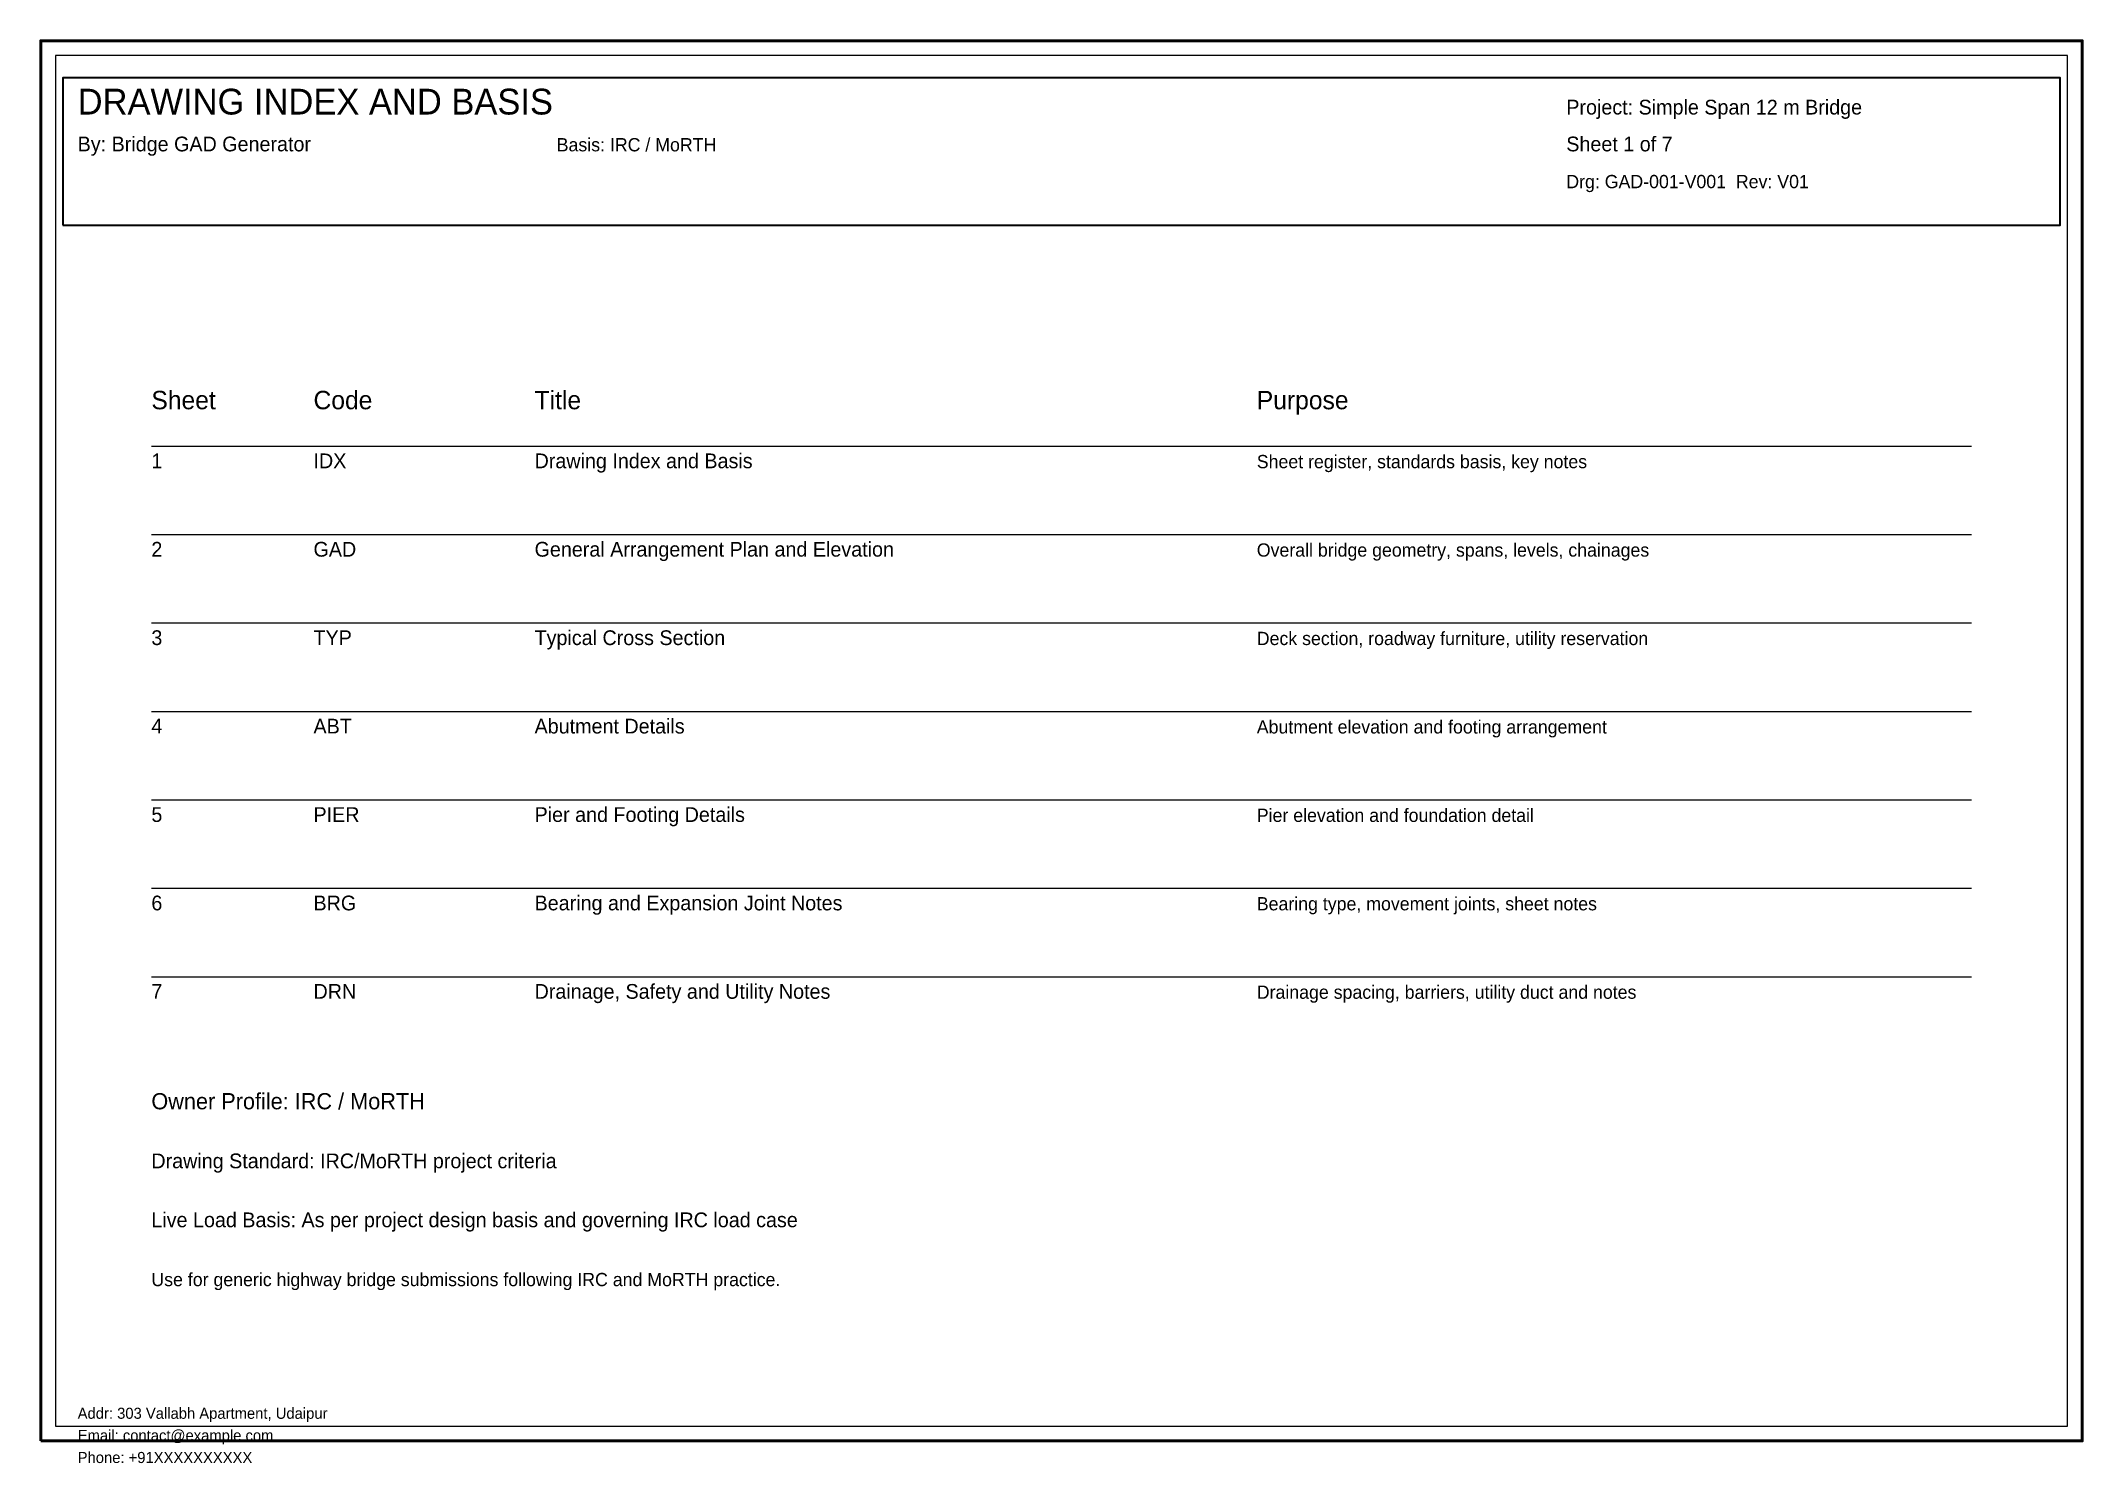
# Model space of a CAD drawing. Header units: metres. Extents: x 10 to 287, y 7 to 200.
import ezdxf

# ---------------------------------------------------------------- set-up
doc = ezdxf.new("R2010")
doc.units = ezdxf.units.M

msp = doc.modelspace()

# ---------------------------------------------------------------- linework, layer by layer
for p, q in [((25, 145), (272, 145)), ((25, 133), (272, 133)), ((25, 121), (272, 121)), ((25, 109), (272, 109)), ((25, 97), (272, 97)), ((25, 85), (272, 85)), ((25, 73), (272, 73))]:
    msp.add_line(p, q)
at = {"lineweight": 50}
msp.add_lwpolyline([(10, 10), (287, 10), (287, 200), (10, 200), (10, 10)], dxfattribs=at)
at = {"lineweight": 25}
msp.add_lwpolyline([(12, 12), (285, 12), (285, 198), (12, 198), (12, 12)], dxfattribs=at)
at = {"lineweight": 35}
msp.add_lwpolyline([(13, 175), (284, 175), (284, 195), (13, 195), (13, 175)], dxfattribs=at)

# ---------------------------------------------------------------- texts
for s, height, p in [('DRAWING INDEX AND BASIS', 3.5, (15, 190)), ('Project: Simple Span 12 m Bridge', 2, (217, 190)), ('By: Bridge GAD Generator', 2, (15, 185)), ('Basis: IRC / MoRTH', 1.8, (80, 185)), ('Sheet 1 of 7', 2, (217, 185)), ('Drg: GAD-001-V001  Rev: V01', 1.8, (217, 180)), ('Sheet', 2.5, (25, 150)), ('Code', 2.5, (47, 150)), ('Title', 2.5, (77, 150)), ('Purpose', 2.5, (175, 150)), ('Drawing Index and Basis', 2, (77, 142)), ('1', 2, (25, 142)), ('IDX', 2, (47, 142)), ('Sheet register, standards basis, key notes', 1.8, (175, 142)), ('2', 2, (25, 130)), ('GAD', 2, (47, 130)), ('General Arrangement Plan and Elevation', 2, (77, 130)), ('Overall bridge geometry, spans, levels, chainages', 1.8, (175, 130)), ('3', 2, (25, 118)), ('TYP', 2, (47, 118)), ('Typical Cross Section', 2, (77, 118)), ('Deck section, roadway furniture, utility reservation', 1.8, (175, 118)), ('Abutment Details', 2, (77, 106)), ('4', 2, (25, 106)), ('ABT', 2, (47, 106)), ('Abutment elevation and footing arrangement', 1.8, (175, 106)), ('5', 2, (25, 94)), ('PIER', 2, (47, 94)), ('Pier and Footing Details', 2, (77, 94)), ('Pier elevation and foundation detail', 1.8, (175, 94)), ('6', 2, (25, 82)), ('BRG', 2, (47, 82)), ('Bearing and Expansion Joint Notes', 2, (77, 82)), ('Bearing type, movement joints, sheet notes', 1.8, (175, 82)), ('Drainage, Safety and Utility Notes', 2, (77, 70)), ('7', 2, (25, 70)), ('DRN', 2, (47, 70)), ('Drainage spacing, barriers, utility duct and notes', 1.8, (175, 70)), ('Owner Profile: IRC / MoRTH', 2.2, (25, 55)), ('Drawing Standard: IRC/MoRTH project criteria', 2, (25, 47)), ('Live Load Basis: As per project design basis and governing IRC load case', 2, (25, 39)), ('Use for generic highway bridge submissions following IRC and MoRTH practice.', 1.8, (25, 31)), ('Addr: 303 Vallabh Apartment, Udaipur', 1.5, (15, 13)), ('Email: contact@example.com', 1.5, (15, 10)), ('Phone: +91XXXXXXXXXX', 1.5, (15, 7))]:
    msp.add_text(s, height=height).set_placement(p)

doc.saveas('drawing.dxf')
